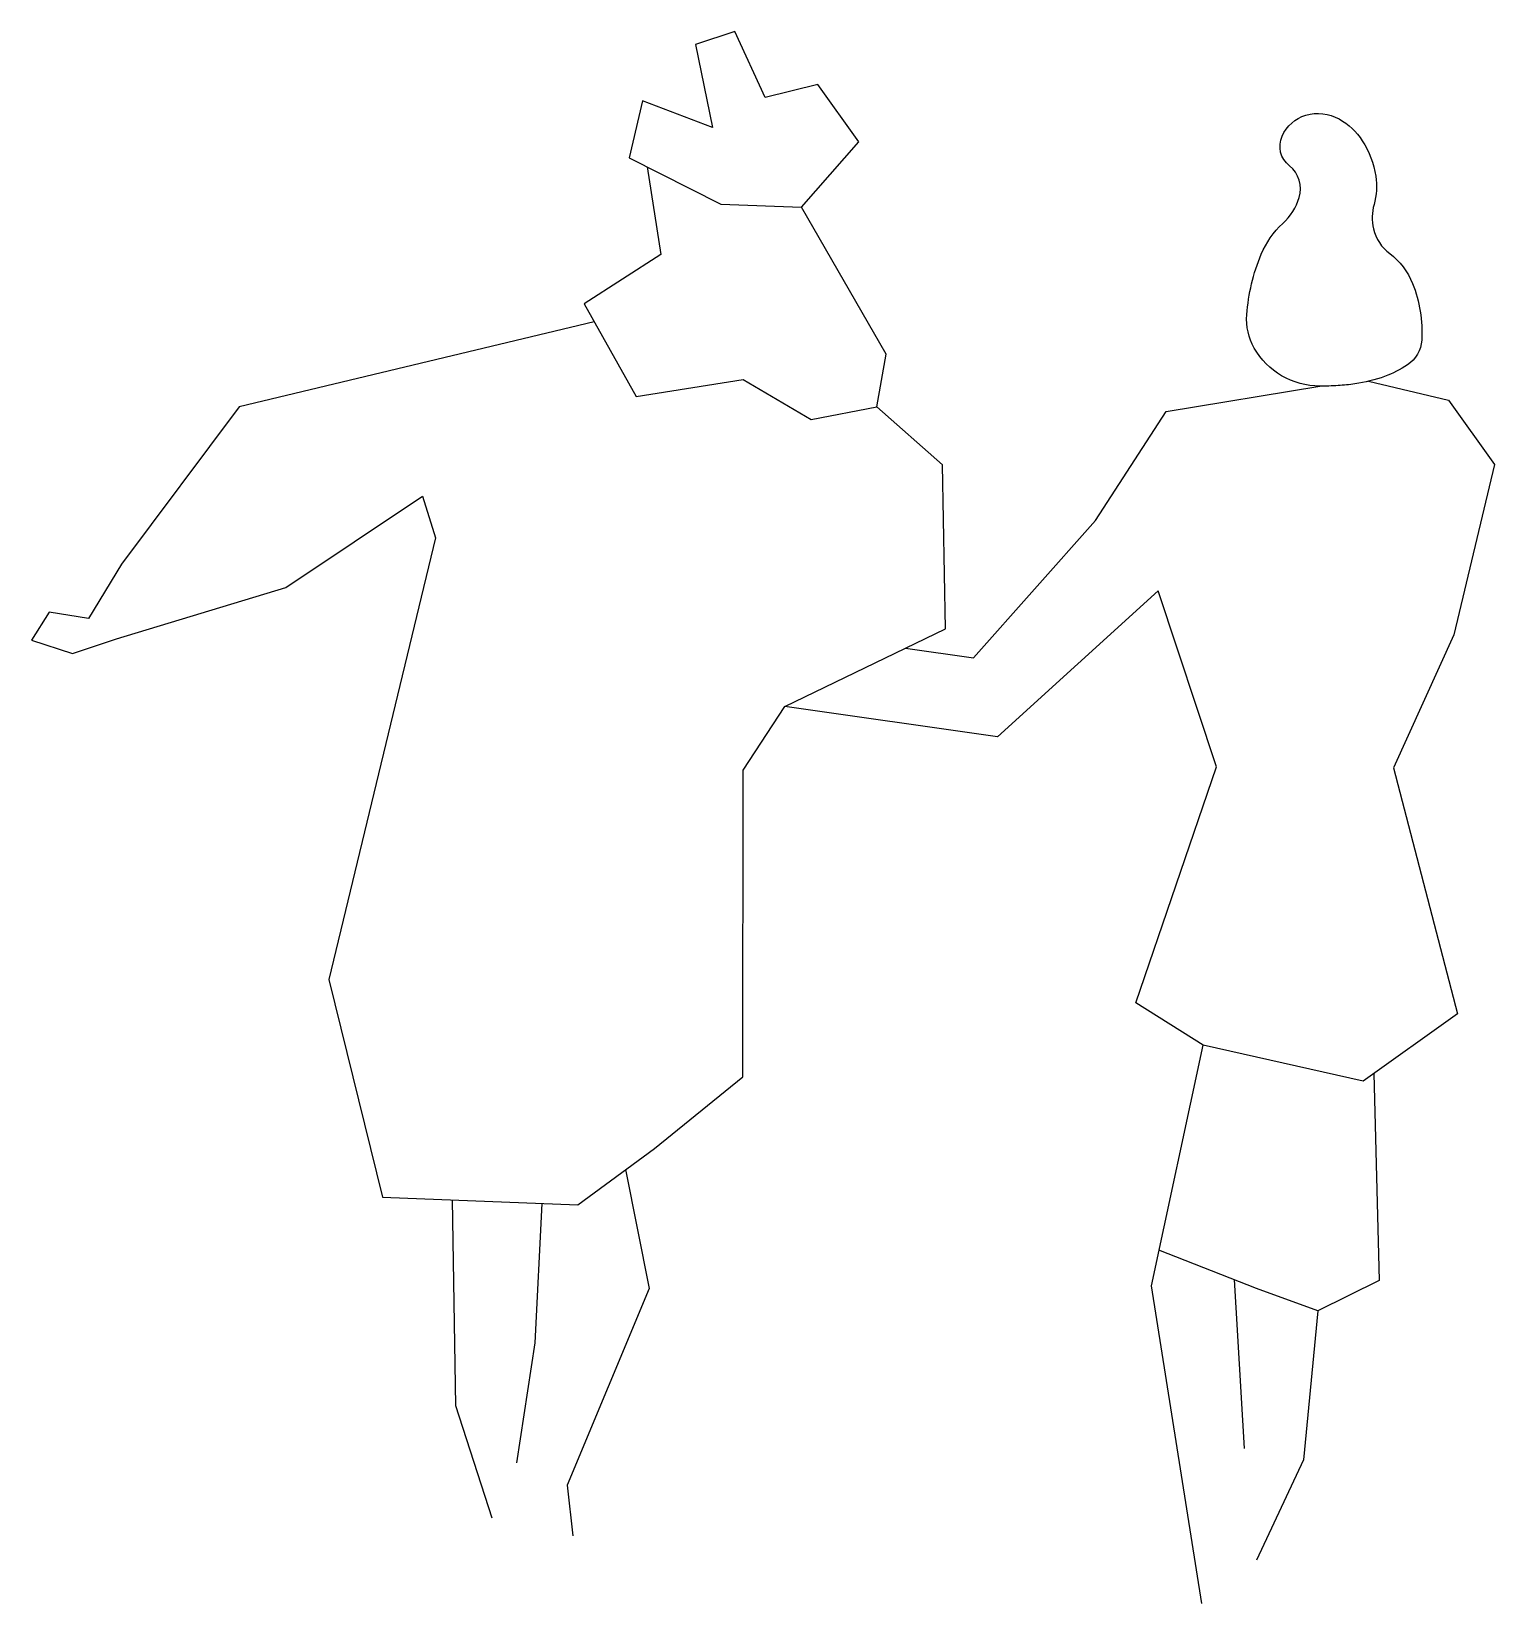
# Model space of a CAD drawing. Extents: x -0.9 to 0.69, y -0.02 to 1.7.
import ezdxf

# ---------------------------------------------------------------- set-up
doc = ezdxf.new("R2010")
doc.units = 0
doc.header["$LTSCALE"] = 10
doc.header["$MEASUREMENT"] = 0
doc.layers.get('0').update_dxf_attribs({"linetype": 'CONTINUOUS'})

msp = doc.modelspace()

# ---------------------------------------------------------------- linework, layer by layer
for points in [[(0.0207, 1.2884), (0.0307, 1.3457), (-0.0617, 1.5061), (0.0009, 1.5774), (-0.0437, 1.6399), (-0.1012, 1.6259), (-0.1342, 1.6979), (-0.1773, 1.6838), (-0.1588, 1.5929), (-0.2351, 1.6221), (-0.2498, 1.56), (-0.1498, 1.5095), (-0.0617, 1.5061)], [(-0.23, 1.55), (-0.2151, 1.4546), (-0.2988, 1.4006), (-0.2421, 1.2998), (-0.1252, 1.3181), (-0.0511, 1.2745), (0.0207, 1.2884)], [(-0.2877, 1.3809), (-0.6752, 1.2885), (-0.8034, 1.1166), (-0.8393, 1.0574), (-0.8823, 1.0645), (-0.9016, 1.0339), (-0.8567, 1.0193), (-0.8088, 1.0353), (-0.624, 1.0914), (-0.4751, 1.1908), (-0.461, 1.1456), (-0.5771, 0.6636), (-0.5187, 0.4262), (-0.3056, 0.4179), (-0.2219, 0.4794)], [(0.0517, 1.0249), (0.1261, 1.0145), (0.2589, 1.1645), (0.3362, 1.2834), (0.5037, 1.311)], [(0.5568, 1.3162), (0.6443, 1.2956), (0.6944, 1.2256), (0.65, 1.0395), (0.5842, 0.8945), (0.654, 0.6263), (0.551, 0.5526), (0.3765, 0.592)], [(-0.2219, 0.4794), (-0.1257, 0.5573), (-0.1254, 0.8919), (-0.0799, 0.9613), (0.0955, 1.0461), (0.092, 1.2251), (0.0207, 1.2884)], [(0.3749, -0.0172), (0.32, 0.3295), (0.3765, 0.592), (0.303, 0.6383), (0.3909, 0.8958), (0.3274, 1.0875), (0.1521, 0.9282), (-0.0799, 0.9613)], [(0.5628, 0.561), (0.5686, 0.3353), (0.5015, 0.3023), (0.4347, 0.3266), (0.3283, 0.3682)], [(-0.2535, 0.4562), (-0.2277, 0.3265), (-0.3173, 0.112), (-0.3109, 0.0566)], [(-0.4428, 0.4232), (-0.439, 0.1989), (-0.3995, 0.0764)], [(-0.3448, 0.4194), (-0.3525, 0.2673), (-0.3725, 0.1363)], [(0.4102, 0.3362), (0.4212, 0.1519)], [(0.5015, 0.3023), (0.486, 0.1398), (0.4347, 0.0302)]]:
    msp.add_lwpolyline(points)
msp.add_lwpolyline([(0.5037, 1.311, -0.130502), (0.4621, 1.3223, -0.132938), (0.4323, 1.3524, -0.148468), (0.4241, 1.3889, -0.080604), (0.4399, 1.4548, -0.108462), (0.4633, 1.4883, 0.132576), (0.4813, 1.5167, 0.309644), (0.4706, 1.5513, -0.34317), (0.4626, 1.5837, -0.217822), (0.4885, 1.6065, -0.203764), (0.5249, 1.6024, -0.123125), (0.5501, 1.5786, -0.103221), (0.5648, 1.54, -0.108734), (0.5629, 1.5091, 0.12756), (0.5623, 1.4826, 0.175139), (0.58, 1.4555, -0.136707), (0.6049, 1.4229, -0.11093), (0.6149, 1.3611, -0.233885), (0.5995, 1.3342, -0.061186), (0.5745, 1.3215, -0.051251), (0.542, 1.3134, -0.019355), (0.5237, 1.3115, -0.017847)], format="xyb", close=True)

doc.saveas('drawing.dxf')
